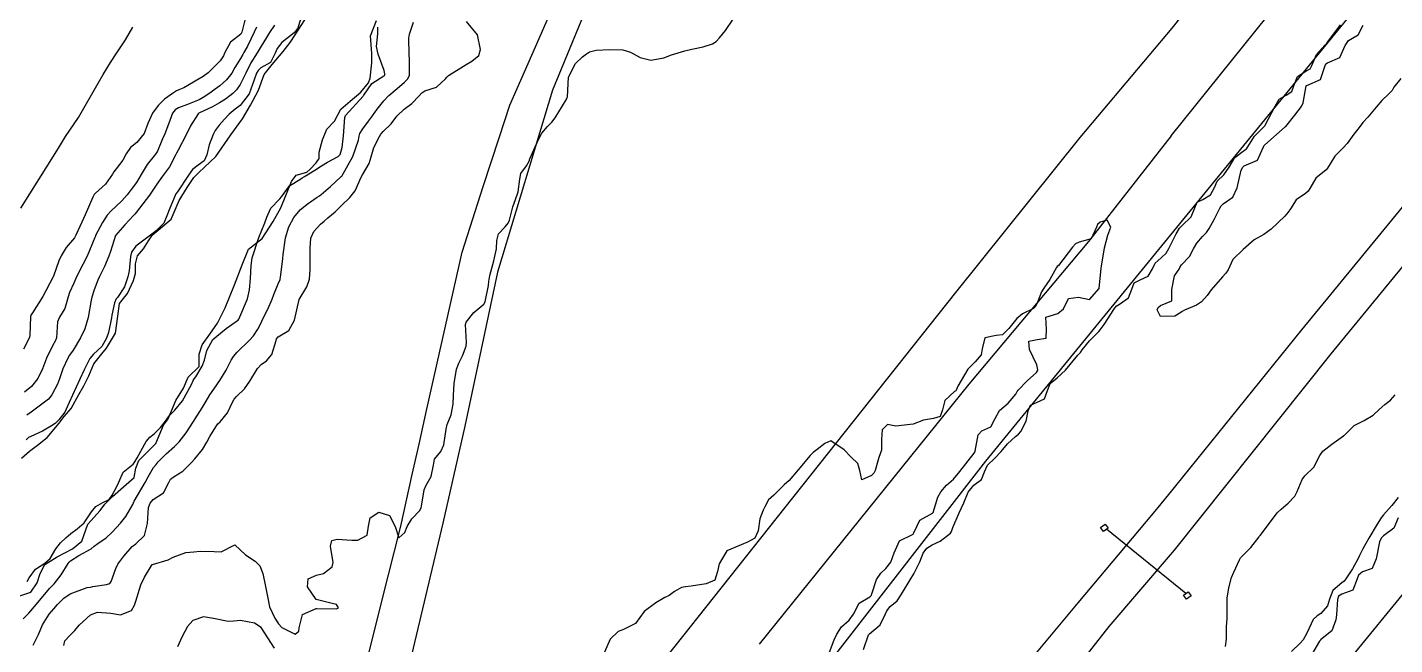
# Model space of a CAD drawing. Header units: metres. Extents: x 307586 to 320046, y 7427249 to 7434250.
# Drawn here: x 313432.9 to 313566.3, y 7432625.3 to 7432685.4 of the extents above; entities that cross this region are included whole.
import ezdxf

# ---------------------------------------------------------------- set-up
doc = ezdxf.new("R2010")
doc.units = ezdxf.units.M
doc.header["$MEASUREMENT"] = 0
for name, color, linetype in [('Curvas de Nivel 1m', 11, 'Continuous'), ('Curvas de Nivel 5m', 15, 'Continuous'), ('Divisa', 42, 'FENCELINE2'), ('Hidrografia', 140, 'Continuous'), ('Linha Férrea', 20, 'Continuous'), ('Linha Férrea em construção', 201, 'Continuous'), ('Portico', 45, 'Continuous'), ('Vias Primárias', 230, 'Continuous'), ('Vias Secundárias', 230, 'Continuous')]:
    doc.layers.add(name, color=color, linetype=linetype)
doc.linetypes.add('FENCELINE2', pattern='A,0.25,-0.1,[132,ltypeshp.shx,S=0.1,R=0,X=-0.1,Y=0],-0.1,1', length=1.45)

msp = doc.modelspace()

# ---------------------------------------------------------------- linework, layer by layer
at = {"layer": 'Curvas de Nivel 1m', "flags": 128}
for points, elevation in [([(313454.24, 7432686.53), (313453.88, 7432684.98), (313453.77, 7432684.79), (313452.75, 7432684.01), (313452.2, 7432683), (313452.07, 7432682.68), (313451.74, 7432682.19), (313451.16, 7432681.58), (313450.57, 7432681.01), (313450.09, 7432680.65), (313449.72, 7432680.41), (313448.22, 7432679.55), (313447.71, 7432679.35), (313447.5, 7432679.26), (313447.2, 7432679.06), (313446.32, 7432678.44), (313445.69, 7432677.83), (313445.15, 7432677.08), (313444.69, 7432676.06), (313444.33, 7432675.09), (313443.64, 7432674.23), (313443.01, 7432673.74), (313442.57, 7432673.11), (313442.25, 7432672.49), (313441.61, 7432671.66), (313441.37, 7432671.36), (313441.24, 7432671.12), (313440.57, 7432670.15), (313439.58, 7432669.29), (313439.45, 7432669.14), (313439.34, 7432668.9), (313438.58, 7432667.15), (313438.26, 7432666.45), (313437.69, 7432665.17), (313437.53, 7432664.91), (313436.73, 7432663.97), (313436.24, 7432663.18), (313436.02, 7432662.67), (313435.51, 7432661.19), (313435.5, 7432661.17), (313435.48, 7432661.13), (313434.45, 7432659.21), (313433.45, 7432657.62), (313433.28, 7432657.38), (313433.24, 7432657.22), (313433.19, 7432655.45), (313433.14, 7432655.22), (313432.56, 7432654.07)], 724), ([(313459.79, 7432686.9), (313459.33, 7432685.36), (313458.96, 7432684.91), (313457.76, 7432683.96), (313457.31, 7432683.38), (313457.12, 7432682.94), (313456.65, 7432682.03), (313455.73, 7432681.5), (313455.45, 7432681.23), (313455.31, 7432680.96), (313455.08, 7432680.32), (313454.59, 7432678.97), (313453.69, 7432677.82), (313453.22, 7432677.45), (313452.62, 7432676.99), (313452.18, 7432676.49), (313451.67, 7432675.89), (313451.27, 7432675.4), (313451.06, 7432675.01), (313450.67, 7432673.98), (313450.44, 7432673.01), (313450.2, 7432672.43), (313449.62, 7432672.02), (313449.06, 7432671.58), (313448.66, 7432671.03), (313447.59, 7432669.42), (313447.44, 7432669.2), (313447.36, 7432669.05), (313446.83, 7432667.8), (313446.54, 7432667.06), (313446.26, 7432666.35), (313445.54, 7432665.64), (313445.23, 7432665.38), (313444.83, 7432665.08), (313443.52, 7432664.1), (313443.11, 7432663.51), (313443.01, 7432663.11), (313442.87, 7432661.72), (313442.76, 7432661.11), (313442.43, 7432660.15), (313441.73, 7432659.12), (313441.61, 7432658.97), (313441.46, 7432658.59), (313441.19, 7432657.38), (313441.14, 7432657.12), (313440.85, 7432655.7), (313440.68, 7432655.13), (313440.22, 7432654.32), (313439.4, 7432653.59), (313439.04, 7432653.15), (313438.49, 7432652.04), (313438.08, 7432651.16), (313437.35, 7432649.58), (313437.22, 7432649.3), (313437.17, 7432649.17), (313436.59, 7432647.92), (313436.03, 7432647.18), (313435.67, 7432646.83), (313435.31, 7432646.58), (313434.43, 7432646.08), (313433.3, 7432645.57), (313433.07, 7432645.45), (313432.84, 7432645.22)], 721), ([(313432.55, 7432627.77), (313433.09, 7432628.33), (313433.85, 7432629.21), (313435.12, 7432630.74), (313435.34, 7432630.97), (313435.55, 7432631.19), (313436.24, 7432632.07), (313436.92, 7432633.17), (313437.01, 7432633.32), (313437.16, 7432633.45), (313437.96, 7432633.96), (313439.17, 7432634.59), (313439.46, 7432634.85), (313439.81, 7432635.13), (313440.63, 7432635.68), (313441.19, 7432636.19), (313441.63, 7432636.68), (313442.02, 7432637.11), (313442.55, 7432637.76), (313443.22, 7432638.94), (313443.3, 7432639.1), (313443.38, 7432639.26), (313444.43, 7432641.08), (313444.72, 7432641.61), (313445.26, 7432642.53), (313445.5, 7432642.84), (313445.69, 7432643.07), (313446.48, 7432643.86), (313447.29, 7432644.58), (313447.76, 7432645.04), (313448.44, 7432645.9), (313449.16, 7432647.02), (313449.33, 7432647.28), (313450, 7432648.35), (313450.39, 7432649.01), (313450.75, 7432649.61), (313451.37, 7432650.51), (313451.57, 7432650.79), (313451.72, 7432651), (313452.34, 7432652.03), (313452.83, 7432652.99), (313453.04, 7432653.34), (313453.4, 7432653.79), (313454.62, 7432654.96), (313455, 7432655.37), (313455.43, 7432656.02), (313455.74, 7432656.64), (313455.89, 7432656.95), (313456.41, 7432657.98), (313456.83, 7432658.94), (313457, 7432659.4), (313457.49, 7432660.61), (313457.59, 7432660.83), (313457.62, 7432660.93), (313457.64, 7432661.07), (313457.86, 7432662.92), (313457.9, 7432663.3), (313458.13, 7432664.92), (313458.46, 7432666.01), (313458.93, 7432666.91), (313459.57, 7432667.66), (313460.25, 7432668.22), (313461.22, 7432668.88), (313461.44, 7432669.03), (313461.59, 7432669.14), (313462.53, 7432669.94), (313463.53, 7432670.86), (313463.57, 7432670.9), (313463.61, 7432670.94), (313464.7, 7432672.84), (313465.25, 7432674.44), (313465.31, 7432674.84), (313465.38, 7432675.11), (313465.66, 7432675.56), (313466.21, 7432676.29), (313466.6, 7432676.82), (313467.05, 7432677.45), (313467.7, 7432678.28), (313468.21, 7432678.8), (313469.02, 7432679.48), (313469.72, 7432680.09), (313470.07, 7432680.43), (313470.23, 7432680.78), (313470.21, 7432682.31), (313470.18, 7432682.78), (313470.14, 7432684.4), (313470.21, 7432684.78), (313470.62, 7432685.94)], 722), ([(313455.29, 7432685.45), (313455.06, 7432684.96), (313454.41, 7432683.62), (313454.05, 7432682.98), (313453.95, 7432682.78), (313453.74, 7432682.41), (313453.19, 7432681.52), (313452.88, 7432680.99), (313452.38, 7432680.33), (313451.71, 7432679.74), (313451.28, 7432679.43), (313450.74, 7432679.01), (313450.11, 7432678.6), (313449.7, 7432678.39), (313448.57, 7432677.91), (313447.69, 7432677.58), (313447.35, 7432677.39), (313447.11, 7432677.06), (313446.72, 7432676.01), (313446.35, 7432675.06), (313446.14, 7432674.57), (313445.64, 7432673.37), (313445.44, 7432673.07), (313444.62, 7432672.08), (313444.05, 7432671.09), (313443.6, 7432670.33), (313443.07, 7432669.63), (313442.67, 7432669.11), (313442.16, 7432668.54), (313441.57, 7432667.99), (313441.12, 7432667.57), (313440.74, 7432667.13), (313440.27, 7432666.42), (313439.59, 7432665.14), (313439.58, 7432665.09), (313439.53, 7432664.96), (313438.78, 7432663.15), (313438.35, 7432662.31), (313437.78, 7432661.17), (313437.48, 7432660.5), (313437.06, 7432659.58), (313436.93, 7432659.18), (313436.59, 7432658.04), (313436.07, 7432657.18), (313435.9, 7432656.72), (313435.8, 7432655.19), (313435.69, 7432654.9), (313435.41, 7432654.41), (313434.83, 7432653.2), (313434.43, 7432652.15), (313433.98, 7432651.21), (313433.36, 7432650.44), (313432.68, 7432649.89)], 723), ([(313457.05, 7432685.67), (313456.58, 7432684.94), (313456.27, 7432684.45), (313455.76, 7432683.62), (313455.35, 7432682.96), (313454.74, 7432681.97), (313454.24, 7432680.97), (313453.71, 7432679.88), (313453.35, 7432679.34), (313452.98, 7432678.99), (313452.26, 7432678.44), (313451.69, 7432678.08), (313451, 7432677.7), (313449.68, 7432677.07), (313449.61, 7432677.02), (313448.87, 7432675.83), (313448.47, 7432675.04), (313447.64, 7432673.46), (313447.5, 7432673.19), (313447.44, 7432673.05), (313446.81, 7432671.86), (313446.23, 7432671.06), (313445.96, 7432670.71), (313445.59, 7432670.16), (313444.86, 7432669.08), (313443.57, 7432667.4), (313443.42, 7432667.24), (313443.29, 7432667.1), (313442.47, 7432666.19), (313441.53, 7432665.15), (313441.05, 7432663.59), (313440.89, 7432663.13), (313440.48, 7432662.14), (313439.97, 7432661.14), (313439.81, 7432660.8), (313439.47, 7432659.85), (313439.23, 7432659.14), (313439.17, 7432658.85), (313438.88, 7432657.15), (313438.54, 7432656.04), (313438.14, 7432655.16), (313437.4, 7432653.98), (313437.07, 7432653.5), (313436.88, 7432653.18), (313436.42, 7432652.14), (313436.08, 7432651.18), (313435.88, 7432650.67), (313435.35, 7432649.61), (313435, 7432649.2), (313433.33, 7432647.92), (313432.91, 7432647.64)], 722), ([(313432.92, 7432631.43), (313433.13, 7432631.78), (313433.74, 7432632.61), (313434.64, 7432633.2), (313435.16, 7432633.67), (313435.74, 7432634.61), (313436.19, 7432635.18), (313436.69, 7432635.67), (313437.19, 7432636.09), (313437.81, 7432636.55), (313438.49, 7432637.15), (313439.21, 7432638.22), (313439.63, 7432638.72), (313440.32, 7432639.13), (313440.92, 7432639.43), (313441.23, 7432639.83), (313441.69, 7432640.67), (313441.87, 7432641.11), (313442.29, 7432642.08), (313443.27, 7432642.85), (313443.37, 7432643), (313443.43, 7432643.1), (313443.66, 7432643.48), (313444.53, 7432645.08), (313444.89, 7432645.48), (313445.3, 7432645.83), (313445.94, 7432646.44), (313446.42, 7432647.06), (313446.8, 7432647.59), (313447.33, 7432648.11), (313448.08, 7432649.04), (313448.96, 7432650.62), (313449.13, 7432651.02), (313449.22, 7432651.17), (313449.37, 7432651.37), (313449.99, 7432652.42), (313450.21, 7432653.01), (313450.46, 7432653.95), (313451.04, 7432655), (313451.23, 7432655.19), (313451.42, 7432655.33), (313452.34, 7432656.08), (313453.44, 7432656.85), (313453.51, 7432656.91), (313453.56, 7432656.98), (313453.68, 7432657.21), (313454.42, 7432658.97), (313454.6, 7432659.84), (313454.71, 7432660.96), (313454.78, 7432662.24), (313454.87, 7432662.96), (313455.53, 7432664.95), (313456.11, 7432666.38), (313456.31, 7432666.94), (313456.71, 7432667.8), (313457.58, 7432668.74), (313457.73, 7432668.93), (313458.52, 7432669.99), (313459.61, 7432670.68), (313459.75, 7432670.76), (313459.98, 7432670.9), (313460.98, 7432671.53), (313461.62, 7432671.93), (313462.21, 7432672.29), (313463.25, 7432672.86), (313463.45, 7432673.04), (313463.64, 7432673.73), (313463.77, 7432674.86), (313463.9, 7432676.64), (313463.97, 7432676.86), (313465.7, 7432678.74), (313465.74, 7432678.79), (313465.77, 7432678.83), (313466.56, 7432679.98), (313467.73, 7432680.73), (313467.78, 7432680.76), (313467.82, 7432680.81), (313467.82, 7432680.9), (313467.74, 7432681.22), (313467.15, 7432682.82), (313467, 7432683.58), (313467.13, 7432684.82), (313467.14, 7432685.46)], 721), ([(313433.52, 7432625.21), (313434.02, 7432626.26), (313434.42, 7432627.2), (313435.09, 7432628.25), (313435.52, 7432628.76), (313435.9, 7432629.18), (313436.5, 7432629.79), (313437.11, 7432630.22), (313438.79, 7432630.82), (313439.12, 7432630.88), (313439.34, 7432630.92), (313440.65, 7432631.12), (313441, 7432631.24), (313441.13, 7432631.41), (313441.57, 7432632.7), (313441.78, 7432633.11), (313442.37, 7432633.9), (313443.17, 7432634.83), (313443.52, 7432635.09), (313444.37, 7432635.9), (313444.68, 7432637.08), (313444.76, 7432638.62), (313444.91, 7432639.07), (313445.23, 7432639.42), (313446.23, 7432640.06), (313446.74, 7432641.06), (313446.91, 7432641.39), (313447.25, 7432641.66), (313448.11, 7432642.19), (313448.95, 7432643.02), (313449.28, 7432643.39), (313450.02, 7432644.28), (313450.46, 7432645.01), (313450.75, 7432645.56), (313451.32, 7432646.51), (313451.53, 7432646.79), (313451.76, 7432647), (313452.46, 7432647.86), (313453, 7432648.98), (313453.13, 7432649.2), (313453.35, 7432649.44), (313454.12, 7432650.21), (313454.63, 7432650.96), (313455.39, 7432652.19), (313455.74, 7432652.59), (313456.27, 7432652.94), (313456.8, 7432653.54), (313457.21, 7432654.93), (313457.26, 7432655.09), (313457.42, 7432655.28), (313458.44, 7432655.9), (313458.99, 7432656.91), (313459.46, 7432658.9), (313460.22, 7432660.16), (313460.46, 7432660.89), (313460.54, 7432661.85), (313460.53, 7432662.89), (313460.52, 7432663.9), (313460.61, 7432664.89), (313460.89, 7432665.54), (313461.55, 7432666.27), (313461.88, 7432666.55), (313462.25, 7432666.87), (313462.97, 7432667.47), (313463.57, 7432668.04), (313464.41, 7432668.85), (313464.92, 7432669.51), (313465.49, 7432670.83), (313465.62, 7432671.08), (313466.28, 7432672.17), (313466.47, 7432672.82), (313466.74, 7432673.72), (313467.28, 7432674.81), (313467.43, 7432675.04), (313467.66, 7432675.3), (313468.42, 7432676.05), (313468.99, 7432676.79), (313469.69, 7432677.48), (313470.45, 7432678.02), (313471.17, 7432678.77), (313471.41, 7432679.06), (313471.71, 7432679.26), (313472.84, 7432679.62), (313473.73, 7432680.42), (313473.86, 7432680.6), (313474.02, 7432680.74), (313475.74, 7432681.82), (313476.31, 7432682.14), (313476.98, 7432682.7), (313477.16, 7432683.29), (313476.84, 7432684.7), (313475.79, 7432686)], 723), ([(313436.5, 7432625.18), (313436.61, 7432625.62), (313437.07, 7432626.13), (313437.59, 7432626.65), (313438, 7432627.16), (313439.09, 7432628.18), (313439.79, 7432628.44), (313441.09, 7432628.32), (313442.04, 7432628.17), (313443.1, 7432628.59), (313443.4, 7432629.1), (313443.52, 7432629.51), (313444, 7432631.09), (313444.36, 7432631.85), (313445.12, 7432633.07), (313445.15, 7432633.09), (313446.68, 7432633.54), (313447.16, 7432633.78), (313448.39, 7432634.26), (313449.17, 7432634.31), (313449.81, 7432634.37), (313451.17, 7432634.34), (313451.84, 7432634.32), (313453.17, 7432634.98), (313454.21, 7432634.01), (313455.16, 7432633.39), (313455.61, 7432632.95), (313455.9, 7432632.19), (313456.16, 7432630.94), (313456.43, 7432629.62), (313456.57, 7432628.94), (313457.09, 7432627.83), (313457.45, 7432627.29), (313457.77, 7432626.92), (313459.07, 7432626.29), (313459.41, 7432626.57), (313459.45, 7432626.9), (313459.78, 7432628.21), (313461.1, 7432628.8), (313461.19, 7432628.8), (313463.1, 7432628.75), (313463.3, 7432628.86), (313463.11, 7432629.19), (313462.69, 7432629.28), (313461.11, 7432629.65), (313460.27, 7432630.89), (313460.33, 7432631.69), (313461.14, 7432632.05), (313461.82, 7432632.2), (313462.69, 7432632.86), (313462.76, 7432633.26), (313462.5, 7432634.87), (313462.63, 7432635.41), (313463.18, 7432635.54), (313464.58, 7432635.44), (313465.18, 7432635.45), (313466.08, 7432635.93), (313466.22, 7432636.82), (313466.39, 7432637.64), (313467.22, 7432638.17), (313468.26, 7432637.84), (313468.82, 7432636.79), (313469.19, 7432635.67), (313469.78, 7432636.19), (313469.99, 7432636.77), (313470.46, 7432637.52), (313471.22, 7432638.35), (313471.36, 7432638.62), (313471.39, 7432638.76), (313471.65, 7432640.36), (313471.82, 7432640.75), (313472.34, 7432641.67), (313472.56, 7432642.75), (313472.67, 7432643.36), (313473.29, 7432644.1), (313473.58, 7432644.74), (313473.78, 7432646.27), (313473.89, 7432646.73), (313474.29, 7432647.68), (313474.49, 7432648.72), (313474.5, 7432649.58), (313474.56, 7432650.72), (313474.79, 7432652.13), (313475.04, 7432652.72), (313475.4, 7432653.42), (313475.74, 7432654.37), (313475.78, 7432654.71), (313475.69, 7432656.46), (313475.74, 7432656.71), (313476.51, 7432657.65), (313477.46, 7432658.46), (313477.61, 7432658.69), (313477.91, 7432660.26), (313477.95, 7432660.68), (313478.06, 7432661.24), (313478.46, 7432662.68), (313478.69, 7432663.84), (313478.74, 7432664.67), (313478.9, 7432665.31), (313479.55, 7432666), (313479.85, 7432666.36), (313479.97, 7432666.66), (313480.29, 7432667.94), (313480.56, 7432668.65), (313480.82, 7432669.42), (313480.97, 7432670.65), (313481.09, 7432671.18), (313481.63, 7432671.93), (313481.88, 7432672.39), (313481.96, 7432672.64), (313482.47, 7432673.8), (313482.88, 7432674.63), (313483.14, 7432675.14), (313483.67, 7432675.78), (313484.09, 7432676.2), (313484.44, 7432676.61), (313485.49, 7432678.39), (313485.6, 7432678.59), (313485.62, 7432678.68), (313485.73, 7432680.59), (313486.4, 7432681.93), (313487.08, 7432682.58), (313487.47, 7432682.86), (313487.76, 7432683.05), (313488.41, 7432683.21), (313489.76, 7432683.29), (313491.03, 7432683.26), (313491.76, 7432683.03), (313492.71, 7432682.51), (313493.75, 7432682.25), (313495.04, 7432682.48), (313495.76, 7432682.77), (313497.06, 7432683.16), (313497.76, 7432683.32), (313498.87, 7432683.54), (313499.77, 7432683.83), (313500.13, 7432684.06), (313500.46, 7432684.41), (313501.04, 7432685.15), (313501.8, 7432686.25)], 724), ([(313566.92, 7432680.44), (313566.24, 7432679.62), (313566.05, 7432679.3), (313565.72, 7432678.93), (313565.06, 7432678.3), (313564.51, 7432677.65), (313563.69, 7432676.69), (313563.2, 7432676.15), (313562.83, 7432675.67), (313562.33, 7432675.02), (313561.67, 7432674.11), (313561.27, 7432673.69), (313560.46, 7432672.88), (313559.77, 7432671.71), (313559.63, 7432671.55), (313558.61, 7432670.73), (313558.03, 7432669.73), (313557.87, 7432669.47), (313557.61, 7432669.26), (313556.7, 7432668.63), (313556.14, 7432667.74), (313555.92, 7432667.41), (313555.58, 7432667.05), (313554.25, 7432665.77), (313553.56, 7432665.25), (313552.6, 7432664.74), (313551.54, 7432663.8), (313550.53, 7432662.82), (313550.06, 7432661.81), (313549.85, 7432661.48), (313549.51, 7432661.12), (313548.41, 7432659.84), (313548.02, 7432659.31), (313547.48, 7432658.67), (313546.97, 7432658.35), (313545.82, 7432657.87), (313545.59, 7432657.74), (313545.46, 7432657.65), (313544.88, 7432657.3), (313543.46, 7432657.25), (313543.14, 7432657.9), (313543.23, 7432658.14), (313543.47, 7432658.32), (313544.57, 7432658.79), (313544.56, 7432659.88), (313544.83, 7432661.21), (313545.29, 7432661.87), (313545.37, 7432662.02), (313545.52, 7432662.28), (313546.3, 7432663.09), (313546.68, 7432663.86), (313547.01, 7432664.4), (313547.55, 7432665.06), (313547.95, 7432665.45), (313548.2, 7432665.84), (313548.7, 7432666.71), (313549.24, 7432667.83), (313549.38, 7432668.04), (313549.59, 7432668.24), (313550.52, 7432668.9), (313550.96, 7432669.81), (313551.35, 7432671.52), (313551.49, 7432671.8), (313551.55, 7432671.89), (313551.63, 7432671.94), (313552.92, 7432672.51), (313553.51, 7432673.78), (313553.56, 7432673.88), (313553.66, 7432673.99), (313555.64, 7432675.75), (313555.68, 7432675.79), (313556.56, 7432676.88), (313557.23, 7432677.73), (313557.38, 7432678.07), (313557.69, 7432679.73), (313557.7, 7432679.77), (313557.73, 7432679.78), (313559.09, 7432680.37), (313559.54, 7432681.71), (313559.6, 7432681.87), (313559.76, 7432681.97), (313560.96, 7432682.5), (313561.47, 7432683.68), (313561.79, 7432684.15), (313562.75, 7432684.72), (313563.24, 7432685.67)], 726), ([(313511.1, 7432624.28), (313511.63, 7432625.72), (313511.9, 7432626.27), (313512.36, 7432627), (313513.1, 7432627.65), (313513.51, 7432628.25), (313514.07, 7432629.3), (313515.13, 7432629.93), (313515.27, 7432630.09), (313515.32, 7432630.23), (313515.76, 7432631.61), (313516.2, 7432632.22), (313516.67, 7432632.7), (313517.16, 7432633.3), (313517.5, 7432634.21), (313518.02, 7432635.37), (313519.2, 7432635.96), (313519.34, 7432636.04), (313519.42, 7432636.18), (313519.98, 7432637.41), (313521.22, 7432638.07), (313521.27, 7432638.11), (313521.29, 7432638.16), (313521.75, 7432639.65), (313522.05, 7432640.15), (313522.61, 7432640.8), (313523.27, 7432641.38), (313523.91, 7432642.13), (313525.29, 7432643.94), (313525.37, 7432644.03), (313525.4, 7432644.11), (313525.7, 7432645.72), (313526.03, 7432646.1), (313526.91, 7432646.51), (313527.34, 7432647.3), (313527.78, 7432648.08), (313528.6, 7432648.82), (313529.37, 7432649.68), (313529.5, 7432649.93), (313529.58, 7432650.06), (313530.46, 7432650.97), (313531.39, 7432651.79), (313531.48, 7432651.96), (313531.5, 7432652.04), (313531.4, 7432652.53), (313530.7, 7432654.05), (313530.61, 7432654.86), (313531.43, 7432655), (313532.31, 7432655.15), (313532.35, 7432656.03), (313532.28, 7432657.2), (313533.46, 7432657.55), (313534, 7432658.01), (313534.49, 7432659), (313535.48, 7432659.14), (313536.54, 7432658.92), (313537.49, 7432659.97), (313537.67, 7432661.97), (313537.71, 7432662.16), (313538.02, 7432663.96), (313538.32, 7432665.19), (313538.64, 7432665.95), (313538.27, 7432666.66), (313537.57, 7432666.46), (313537.31, 7432666.22), (313537.22, 7432665.97), (313536.69, 7432664.83), (313535.54, 7432664.5), (313535.18, 7432664.35), (313534.9, 7432664), (313533.52, 7432662.23), (313533.4, 7432662.13), (313533.32, 7432662.02), (313532.67, 7432660.86), (313532.09, 7432660.03), (313531.87, 7432659.66), (313531.47, 7432658.64), (313531.27, 7432658.24), (313531.07, 7432658.04), (313530.01, 7432657.5), (313529.45, 7432657.07), (313528.67, 7432656.07), (313528.05, 7432655.46), (313527.43, 7432655.39), (313526.34, 7432655.19), (313526.07, 7432654.1), (313525.99, 7432653.52), (313525.4, 7432652.85), (313524.68, 7432652.12), (313523.71, 7432650.47), (313523.56, 7432650.14), (313523.49, 7432650.02), (313523.37, 7432649.94), (313522.42, 7432649.08), (313522.2, 7432648.15), (313521.98, 7432647.51), (313521.33, 7432647.3), (313520.36, 7432647.15), (313519.33, 7432646.75), (313517.67, 7432646.55), (313517.33, 7432646.64), (313516.83, 7432646.71), (313516.32, 7432646.22), (313516.24, 7432645.29), (313516.24, 7432644.22), (313515.99, 7432643.52), (313515.63, 7432642.23), (313515.52, 7432641.98), (313515.27, 7432641.75), (313514.35, 7432641.33), (313514.14, 7432642.25), (313513.96, 7432642.93), (313513.29, 7432643.55), (313512.62, 7432644.27), (313511.31, 7432645.12), (313510.73, 7432644.86), (313509.97, 7432644.29), (313509.59, 7432643.99), (313509.29, 7432643.7), (313508.12, 7432642.32), (313507.26, 7432641.28), (313506.77, 7432640.83), (313506.24, 7432640.34), (313505.75, 7432639.84), (313505.24, 7432639.37), (313504.88, 7432638.7), (313504.73, 7432638.36), (313504.39, 7432637.54), (313504.22, 7432636.36), (313503.91, 7432635.65), (313503.19, 7432635.27), (313502.58, 7432634.98), (313501.17, 7432634.4), (313500.43, 7432633.14), (313500.27, 7432632.41), (313500, 7432631.55), (313499.14, 7432631.18), (313497.68, 7432630.98), (313497.14, 7432630.91), (313496.75, 7432630.84), (313496.07, 7432630.46), (313495.54, 7432630.05), (313495.12, 7432629.85), (313494.25, 7432629.34), (313493.1, 7432628.5), (313492.26, 7432627.34), (313491.09, 7432626.73), (313490.93, 7432626.68), (313490.58, 7432626.53), (313489.8, 7432625.8), (313489.24, 7432624.54)], 724), ([(313549.82, 7432625.07), (313549.89, 7432625.81), (313549.91, 7432626.99), (313549.96, 7432627.81), (313549.96, 7432628.97), (313549.98, 7432629.81), (313550.14, 7432630.81), (313550.38, 7432631.81), (313550.63, 7432632.34), (313551.18, 7432633.53), (313551.26, 7432633.72), (313551.33, 7432633.8), (313552.27, 7432634.72), (313553.09, 7432635.78), (313553.14, 7432635.84), (313553.2, 7432635.92), (313554.58, 7432637.76), (313554.86, 7432638.12), (313555.23, 7432638.46), (313555.93, 7432639.06), (313556.56, 7432639.74), (313556.81, 7432640.18), (313557.27, 7432641.36), (313557.56, 7432641.73), (313558.43, 7432642.57), (313559.01, 7432643.7), (313559.31, 7432644.12), (313560.19, 7432644.81), (313561.32, 7432645.61), (313561.36, 7432645.64), (313561.4, 7432645.68), (313562.36, 7432646.64), (313563.34, 7432647.13), (313564.2, 7432647.65), (313564.79, 7432648.2), (313565.36, 7432648.66), (313565.89, 7432649.1), (313566.36, 7432649.62)], 726), ([(313566.66, 7432639.62), (313566.04, 7432638.82), (313565.23, 7432637.93), (313564.99, 7432637.63), (313564.59, 7432637.01), (313563.79, 7432635.65), (313563.19, 7432634.6), (313562.88, 7432633.97), (313562.76, 7432633.66), (313562.19, 7432632.65), (313561.55, 7432631.68), (313561.39, 7432631.44), (313561.15, 7432631.29), (313560.28, 7432630.55), (313559.95, 7432629.69), (313559.77, 7432629.04), (313559.11, 7432628.29), (313558.75, 7432628.07), (313558.37, 7432627.71), (313557.75, 7432626.38), (313557.37, 7432625.73), (313557.08, 7432625.4), (313556.23, 7432624.58)], 726), ([(313457.05, 7432624.93), (313455.75, 7432626.94), (313455.09, 7432627.35), (313453.74, 7432627.62), (313453.09, 7432627.54), (313452.54, 7432627.53), (313451.09, 7432627.82), (313450.13, 7432627.97), (313449.09, 7432627.63), (313448.58, 7432627.03), (313448.06, 7432626.05), (313447.6, 7432625.04)], 724)]:
    msp.add_lwpolyline(points, dxfattribs=dict(at, elevation=elevation))
at = {"layer": 'Curvas de Nivel 5m', "elevation": 725, "flags": 128}
for points in [[(313514.5, 7432624.8), (313515, 7432626.23), (313515.08, 7432626.33), (313516.13, 7432627.19), (313516.61, 7432628.21), (313516.76, 7432628.57), (313517.11, 7432628.98), (313517.78, 7432629.54), (313518.21, 7432630.19), (313519.15, 7432631.76), (313519.31, 7432632.02), (313519.4, 7432632.18), (313519.99, 7432633.34), (313520.33, 7432634.17), (313520.67, 7432634.67), (313521.19, 7432635.01), (313521.98, 7432635.36), (313522.98, 7432636.14), (313523.07, 7432636.28), (313523.21, 7432636.68), (313523.82, 7432638.13), (313524.28, 7432639.08), (313524.7, 7432640.12), (313525.26, 7432640.8), (313526.02, 7432641.35), (313526.31, 7432642.1), (313526.61, 7432642.77), (313527.29, 7432643.4), (313527.94, 7432644.08), (313528.54, 7432644.84), (313529.32, 7432645.55), (313529.61, 7432645.77), (313529.84, 7432646.05), (313530.35, 7432647.04), (313530.57, 7432648.05), (313530.79, 7432648.61), (313531.36, 7432648.86), (313532.16, 7432649.23), (313532.45, 7432650.03), (313532.7, 7432650.71), (313533.39, 7432651.29), (313534.19, 7432652.01), (313535.41, 7432653.48), (313535.65, 7432653.75), (313535.82, 7432653.99), (313536.53, 7432654.87), (313537.44, 7432655.8), (313537.59, 7432655.97), (313537.96, 7432656.47), (313538.92, 7432657.95), (313539.14, 7432658.27), (313539.47, 7432658.46), (313540.34, 7432659.07), (313540.68, 7432659.93), (313540.9, 7432660.52), (313541.5, 7432660.82), (313542.25, 7432661.17), (313542.7, 7432661.91), (313542.96, 7432662.46), (313543.53, 7432662.98), (313544.01, 7432663.42), (313544.28, 7432663.89), (313545, 7432665.32), (313545.33, 7432665.87), (313545.57, 7432666.11), (313546.45, 7432666.98), (313546.83, 7432667.86), (313547.06, 7432668.39), (313547.59, 7432668.65), (313548.35, 7432669.1), (313548.73, 7432669.84), (313549, 7432670.46), (313549.63, 7432671.07), (313550.17, 7432671.82), (313550.71, 7432672.75), (313551.66, 7432673.48), (313551.85, 7432673.6), (313551.98, 7432673.8), (313552.64, 7432674.82), (313553.59, 7432675.78), (313553.64, 7432675.83), (313553.68, 7432675.89), (313554.64, 7432677.77), (313555.03, 7432678.44), (313555.72, 7432678.83), (313556.29, 7432679.18), (313556.48, 7432679.74), (313556.82, 7432680.66), (313557.75, 7432681.24), (313558.07, 7432681.41), (313558.22, 7432681.73), (313558.69, 7432682.8), (313559.5, 7432683.71), (313559.65, 7432683.85), (313559.79, 7432684.03), (313561.03, 7432685.69)], [(313566.64, 7432637.62), (313566.22, 7432636.61), (313565.21, 7432635.86), (313565, 7432635.63), (313564.84, 7432635.28), (313564.49, 7432633.64), (313564.12, 7432632.7), (313563.16, 7432632.35), (313562.78, 7432632.04), (313562.64, 7432631.67), (313562.24, 7432630.57), (313561.14, 7432630.18), (313560.83, 7432629.99), (313560.73, 7432629.68), (313560.63, 7432628.16), (313560.56, 7432627.69), (313560.18, 7432626.6), (313559.08, 7432625.72), (313559.06, 7432625.7), (313558.99, 7432625.61), (313557.88, 7432623.72)]]:
    msp.add_lwpolyline(points, dxfattribs=at)
at = {"layer": 'Divisa'}
msp.add_lwpolyline([(313405.65, 7432495.73), (313418.64, 7432510.59), (313425.1, 7432521.74), (313455.05, 7432555.03), (313486.75, 7432592.09), (313526.44, 7432643.16), (313561.64, 7432686.2), (313606.66, 7432740.52), (313613.22, 7432748.23), (313615.72, 7432750.98), (313620.71, 7432756.89), (313630.74, 7432768.34), (313647.42, 7432786.85), (313661.29, 7432802.92), (313674.57, 7432816.02), (313689.96, 7432829.77), (313723.71, 7432856.45), (313747.52, 7432870.88), (313775.84, 7432886.63), (313799.06, 7432896.66), (313819.29, 7432904.5), (313848.81, 7432912.94), (313876.24, 7432919.12)], dxfattribs=at)
at = {"layer": 'Hidrografia'}
for points, elevation in [([(313431.03, 7432629.64), (313433.29, 7432630.39), (313433.89, 7432631.29), (313434.19, 7432632.19), (313434.64, 7432633.09), (313435.84, 7432633.84), (313437.35, 7432634.6), (313438.25, 7432635.35), (313438.85, 7432637), (313440.05, 7432638.35), (313440.51, 7432638.95), (313441.26, 7432639.7), (313442.32, 7432640.66), (313443.38, 7432641.56), (313443.53, 7432642.47), (313443.83, 7432643.22), (313444.73, 7432644.12), (313445.48, 7432644.87), (313446.23, 7432646.67), (313446.68, 7432647.28), (313447.44, 7432649.08), (313448.19, 7432650.28), (313448.64, 7432651.33), (313449.69, 7432652.38), (313449.69, 7432653.59), (313449.99, 7432654.49), (313450.74, 7432655.54), (313451.49, 7432656.59), (313452.25, 7432658.09), (313453.15, 7432660.35), (313453.9, 7432662.3), (313454.5, 7432663.81), (313455.85, 7432664.86), (313456.91, 7432666.51), (313457.66, 7432667.86), (313458.71, 7432670.42), (313459.16, 7432671.02), (313460.22, 7432671.32), (313460.52, 7432671.62), (313461.12, 7432672.22), (313461.42, 7432672.67), (313461.42, 7432673.27), (313461.72, 7432674.48), (313462.17, 7432675.53), (313462.92, 7432676.28), (313463.52, 7432677.48), (313464.42, 7432678.23), (313465.48, 7432679.13), (313466.23, 7432680.04), (313466.38, 7432680.49), (313466.53, 7432681.99), (313466.53, 7432682.89), (313466.4, 7432684.6), (313467, 7432686.1)], 128.58), ([(313432.37, 7432643.45), (313433.15, 7432644.12), (313433.92, 7432644.7), (313434.88, 7432645.47), (313436.05, 7432646.84), (313436.53, 7432647.52), (313437.21, 7432648.29), (313437.98, 7432649.64), (313438.46, 7432650.51), (313438.94, 7432651.47), (313439.43, 7432652.63), (313440.2, 7432653.6), (313440.68, 7432654.18), (313441.56, 7432655.64), (313441.76, 7432657.28), (313441.95, 7432658.53), (313442.72, 7432659.5), (313443.3, 7432660.75), (313443.5, 7432661.43), (313443.5, 7432662.4), (313443.69, 7432663.17), (313444.27, 7432663.84), (313444.75, 7432664.62), (313445.14, 7432665.2), (313445.72, 7432665.68), (313446.97, 7432666.74), (313447.75, 7432668.57), (313448.52, 7432669.83), (313449.19, 7432670.79), (313449.68, 7432671.28), (313451.33, 7432672.84), (313452.78, 7432674.97), (313453.94, 7432676.51), (313454.71, 7432677.86), (313455.48, 7432679.31), (313456.06, 7432680.86), (313456.84, 7432681.82), (313457.9, 7432683.08), (313458.57, 7432683.95), (313459.06, 7432684.72), (313460.02, 7432686.17)], 691.82)]:
    msp.add_lwpolyline(points, dxfattribs=dict(at, elevation=elevation))
at = {"layer": 'Linha Férrea'}
for points in [[(313420.08, 7432485.51), (313443.38, 7432512.83), (313466.98, 7432540.46), (313496.55, 7432575.86), (313513.53, 7432596.36), (313520.53, 7432604.76), (313524.73, 7432609.81), (313528.9, 7432615.41), (313530.87, 7432618.07), (313535.15, 7432622.8), (313538.45, 7432627.04), (313544.85, 7432634.49), (313560.13, 7432653.6), (313577.68, 7432675.01), (313599.01, 7432700.96), (313620.47, 7432727.17), (313643.39, 7432754.71), (313658.26, 7432771.6), (313666.64, 7432780.27)], [(313422.86, 7432495.18), (313430.93, 7432504.26), (313436.42, 7432510.87), (313444.21, 7432520.18), (313448.43, 7432524.92), (313452.17, 7432529.6), (313470.63, 7432551.25), (313493.2, 7432578.19), (313496.7, 7432582.08), (313519.01, 7432609.49), (313528.95, 7432621.54), (313535.44, 7432629.33), (313542.8, 7432638.07), (313544.27, 7432639.91), (313557.26, 7432655.94), (313574.82, 7432677.35), (313596.15, 7432703.3), (313617.62, 7432729.53), (313640.58, 7432757.11), (313655.54, 7432774.11)]]:
    msp.add_lwpolyline(points, dxfattribs=at)
at = {"layer": 'Linha Férrea em construção'}
msp.add_lwpolyline([(313544.9, 7432603.38), (313560.47, 7432622.05), (313577.69, 7432643.12), (313605.73, 7432677.05), (313638.72, 7432717.17), (313659.26, 7432742.11), (313674.84, 7432759.72), (313687.86, 7432772.92), (313695, 7432779.69), (313704.34, 7432788.5), (313714.23, 7432796.92), (313726.52, 7432806.64), (313738.42, 7432815.43), (313751.81, 7432824.78), (313765.73, 7432833.02), (313784.8, 7432843.65)], dxfattribs=at)
at = {"layer": 'Portico'}
for points in [[(313538.35, 7432636.63), (313537.9, 7432636.3), (313537.62, 7432636.69), (313538.07, 7432637.02)], [(313546.46, 7432630.02), (313546.01, 7432629.69), (313545.72, 7432630.08), (313546.17, 7432630.41)]]:
    msp.add_lwpolyline(points, close=True, dxfattribs=at)
msp.add_lwpolyline([(313545.95, 7432630.24), (313538.21, 7432636.52)], dxfattribs=at)
at = {"layer": 'Vias Primárias'}
for points in [[(313544.62, 7432685.36), (313554.82, 7432698.23), (313575.08, 7432721.61), (313592.42, 7432741.02), (313613.08, 7432764.13), (313639.06, 7432793.33), (313655.7, 7432811.55), (313664.05, 7432820.02), (313677.01, 7432831.94), (313682.42, 7432836.69), (313693.59, 7432846.02), (313713.63, 7432860.96), (313730.3, 7432872.11), (313750.13, 7432883.93), (313768.28, 7432893.27), (313791.4, 7432903.85), (313809.36, 7432911.19), (313816.78, 7432913.84), (313826.19, 7432917.02), (313838.44, 7432920.31), (313851.18, 7432923.53), (313860.03, 7432925.38), (313869.18, 7432927.08), (313882.19, 7432929.3)], [(313544.62, 7432685.36), (313554.82, 7432698.23), (313575.08, 7432721.61), (313592.42, 7432741.02), (313613.08, 7432764.13), (313639.06, 7432793.33), (313655.7, 7432811.55), (313664.05, 7432820.02), (313677.01, 7432831.94), (313682.42, 7432836.69), (313693.59, 7432846.02), (313713.63, 7432860.96), (313730.3, 7432872.11), (313750.13, 7432883.93), (313768.28, 7432893.27), (313791.4, 7432903.85), (313809.36, 7432911.19), (313816.78, 7432913.84), (313826.19, 7432917.02), (313838.44, 7432920.31), (313851.18, 7432923.53), (313860.03, 7432925.38), (313869.18, 7432927.08), (313882.19, 7432929.3)], [(313544.51, 7432674.86), (313559.89, 7432694), (313580.04, 7432717.25), (313597.35, 7432736.62), (313618.01, 7432759.74), (313643.96, 7432788.91), (313660.49, 7432807), (313668.63, 7432815.28), (313681.42, 7432827.03), (313686.71, 7432831.68), (313697.68, 7432840.83), (313717.44, 7432855.56), (313733.82, 7432866.53), (313753.33, 7432878.16), (313771.16, 7432887.33), (313794.02, 7432897.79), (313811.72, 7432905.03), (313818.95, 7432907.61), (313828.11, 7432910.7), (313840.11, 7432913.93), (313852.66, 7432917.1), (313861.31, 7432918.91), (313870.34, 7432920.58)], [(313544.51, 7432674.86), (313559.89, 7432694), (313580.04, 7432717.25), (313597.35, 7432736.62), (313618.01, 7432759.74), (313643.96, 7432788.91), (313660.49, 7432807), (313668.63, 7432815.28), (313681.42, 7432827.03), (313686.71, 7432831.68), (313697.68, 7432840.83), (313717.44, 7432855.56), (313733.82, 7432866.53), (313753.33, 7432878.16), (313771.16, 7432887.33), (313794.02, 7432897.79), (313811.72, 7432905.03), (313818.95, 7432907.61), (313828.11, 7432910.7), (313840.11, 7432913.93), (313852.66, 7432917.1), (313861.31, 7432918.91), (313870.34, 7432920.58)], [(313432.31, 7432667.82), (313435.65, 7432673.15), (313435.65, 7432673.15), (313436.07, 7432673.83), (313436.68, 7432674.8), (313437.93, 7432676.66), (313439.85, 7432679.99), (313440.33, 7432680.83), (313441.07, 7432682), (313441.68, 7432682.97), (313442.52, 7432684.22), (313443.23, 7432685.45)], [(313432.31, 7432667.82), (313435.65, 7432673.15), (313435.65, 7432673.15), (313436.07, 7432673.83), (313436.68, 7432674.8), (313437.93, 7432676.66), (313439.85, 7432679.99), (313440.33, 7432680.83), (313441.07, 7432682), (313441.68, 7432682.97), (313442.52, 7432684.22), (313443.23, 7432685.45)], [(313468.32, 7432590.92), (313478.25, 7432603.6), (313480.18, 7432605.71), (313485.26, 7432611.42), (313506.85, 7432638.63), (313523.49, 7432659.6), (313535.63, 7432674.72), (313544.62, 7432685.36)], [(313468.32, 7432590.92), (313478.25, 7432603.6), (313480.18, 7432605.71), (313485.26, 7432611.42), (313506.85, 7432638.63), (313523.49, 7432659.6), (313535.63, 7432674.72), (313544.62, 7432685.36)], [(313544.51, 7432674.86), (313536.46, 7432664.57), (313524.79, 7432650.66), (313504.32, 7432625.32)], [(313544.51, 7432674.86), (313536.46, 7432664.57), (313524.79, 7432650.66), (313504.32, 7432625.32)]]:
    msp.add_lwpolyline(points, dxfattribs=at)
at = {"layer": 'Vias Secundárias'}
for points in [[(313513.02, 7432731.69), (313513.47, 7432732.41), (313507.06, 7432721.15), (313502.9, 7432714.61), (313499.89, 7432709.42), (313496.18, 7432703.5), (313492.32, 7432696.58), (313488.63, 7432690.13), (313484.16, 7432679.33), (313478.79, 7432661.56), (313475.62, 7432646.55), (313473.46, 7432637.12), (313470.43, 7432624.24), (313469.82, 7432620.58), (313469.68, 7432619.26), (313469.5, 7432617.51), (313469.32, 7432615.74), (313469.18, 7432613.81), (313469.08, 7432612.32), (313468.75, 7432607.67), (313468.56, 7432604.9), (313468.39, 7432602.52), (313468.12, 7432598.67)], [(313513.02, 7432731.69), (313513.47, 7432732.41), (313507.06, 7432721.15), (313502.9, 7432714.61), (313499.89, 7432709.42), (313496.18, 7432703.5), (313492.32, 7432696.58), (313488.63, 7432690.13), (313484.16, 7432679.33), (313478.79, 7432661.56), (313475.62, 7432646.55), (313473.46, 7432637.12), (313470.43, 7432624.24), (313469.82, 7432620.58), (313469.68, 7432619.26), (313469.5, 7432617.51), (313469.32, 7432615.74), (313469.18, 7432613.81), (313469.08, 7432612.32), (313468.75, 7432607.67), (313468.56, 7432604.9), (313468.39, 7432602.52), (313468.12, 7432598.67)], [(313465.79, 7432622.57), (313467.56, 7432629.62), (313469.36, 7432636.81), (313470.49, 7432641.85), (313471.15, 7432644.81), (313471.89, 7432648.1), (313473.15, 7432653.72), (313475.35, 7432663.54), (313477.42, 7432669.94), (313478.96, 7432674.67), (313479.99, 7432677.86), (313482.86, 7432684.36), (313484.8, 7432688.76)], [(313465.79, 7432622.57), (313467.56, 7432629.62), (313469.36, 7432636.81), (313470.49, 7432641.85), (313471.15, 7432644.81), (313471.89, 7432648.1), (313473.15, 7432653.72), (313475.35, 7432663.54), (313477.42, 7432669.94), (313478.96, 7432674.67), (313479.99, 7432677.86), (313482.86, 7432684.36), (313484.8, 7432688.76)]]:
    msp.add_lwpolyline(points, dxfattribs=at)

doc.saveas('drawing.dxf')
